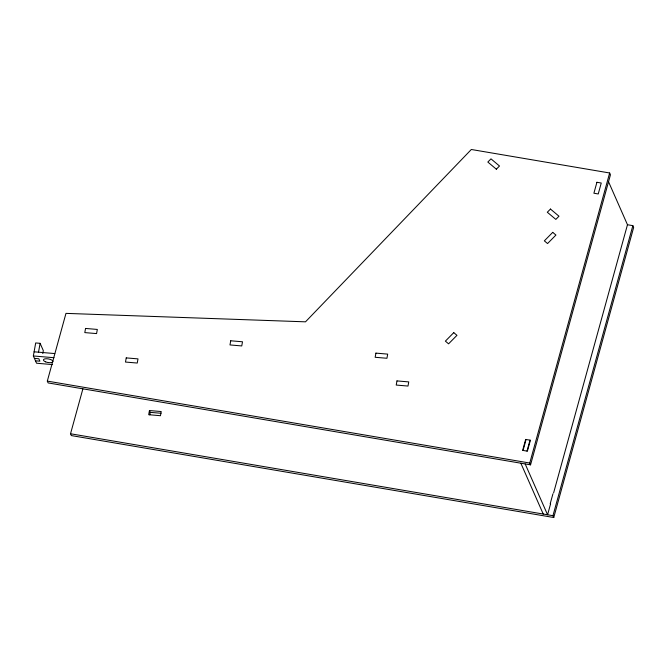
<?xml version="1.0" encoding="UTF-8"?>
<svg xmlns="http://www.w3.org/2000/svg" width="667" height="667" viewBox="0 0 667 667"><rect width="100%" height="100%" fill="white"/><g stroke="black" fill="none" stroke-linecap="round" stroke-linejoin="round"><path stroke-width="1" d="M52.601 364.591L36.552 363.223L33.35 355.961L35.693 342.946L40.112 343.322L43.313 350.584L42.78 353.543M38.511 352.184L40.112 343.322M149.441 410.547L148.691 414.707L160.455 415.708L161.206 411.547L149.441 410.547L150.242 412.356L149.792 414.857M47.315 381.099L65.975 313.373L305.503 321.827L471.319 149.491L609.646 172.986L610.447 174.796L530.548 464.849L48.116 382.916L47.315 381.099L529.756 463.031L530.548 464.849M627.73 224.779L632.85 225.646L633.65 227.464L553.76 517.509L71.327 435.576L70.527 433.758L82.866 388.944M523.061 450.442L526.071 439.495M596.923 182.283L593.897 193.222L598.241 193.964L601.25 183.016L596.907 182.274M526.988 451.109L530.007 440.162M529.756 463.031L609.646 172.986M550.192 503.768L552.935 493.822M550.592 503.843L547.582 514.782L525.179 463.94M553.61 492.896L627.472 224.729L608.387 181.416M553.76 517.509L552.96 515.699L632.85 225.646M496.323 169.218L499.5 166.008L490.979 158.854L487.827 162.048L496.348 169.193M34.1 351.809L54.752 353.56M33.35 355.961L54.002 357.72M34.417 358.379L38.828 358.754L39.895 361.18L35.484 360.805M150.242 412.356L161.03 413.273M70.527 433.758L552.96 515.699M520.844 463.206L543.246 514.049M85.551 328.439L84.801 332.6L96.573 333.592L97.324 329.44L85.551 328.439M126.238 357.879L125.479 362.048L137.252 363.048L138.002 358.879L126.23 357.896M230.732 340.779L229.982 344.939L241.754 345.94L242.505 341.779L230.732 340.779M375.913 353.118L375.162 357.287L386.935 358.271L387.685 354.119L375.913 353.118M396.973 380.899L396.223 385.059L407.996 386.06L408.746 381.899L396.973 380.907M525.663 439.428L522.645 450.367L527.389 451.175L530.407 440.228L525.663 439.428M550.483 209.038L547.307 212.248L555.836 219.393L558.979 216.208L550.467 209.054M453.768 332.633L445.381 341.137L448.574 343.83L456.962 335.334L453.768 332.633M552.735 232.358L544.347 240.854L547.549 243.555L555.936 235.059L552.735 232.358M45.464 361.806A4.852 1.809 10.2 0 0 52.96 361.606A4.852 1.809 10.2 0 0 46.148 358.746A4.852 1.809 10.2 0 0 45.464 361.806"/></g></svg>
